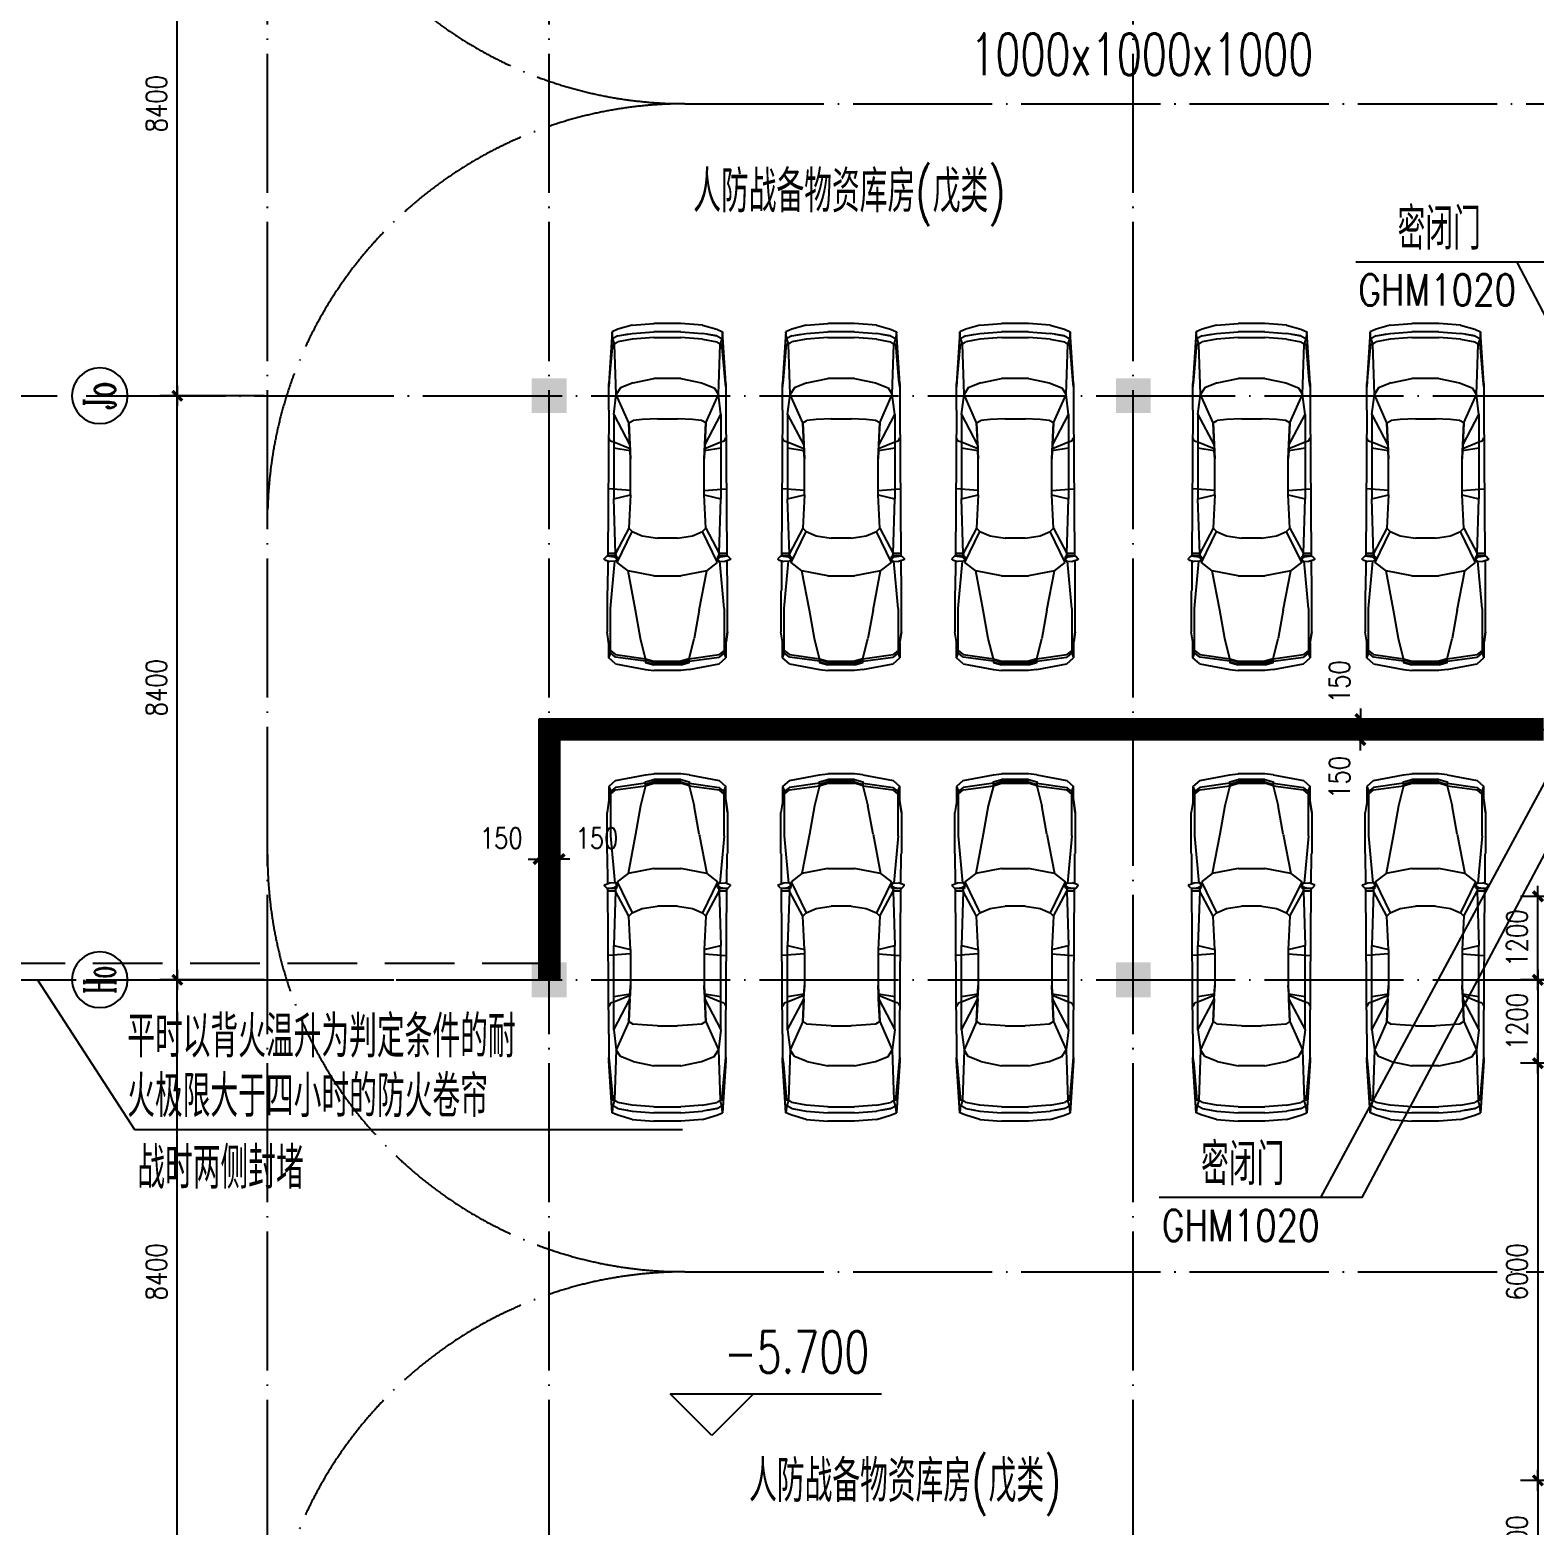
# Model space of a CAD drawing. Extents: x 634182 to 802382, y -1101880 to -864080.
# Drawn here: x 677199 to 698837, y -983921 to -962407 of the extents above; entities that cross this region are included whole.
import ezdxf
from ezdxf.enums import TextEntityAlignment as Align

# ---------------------------------------------------------------- set-up
doc = ezdxf.new("R2010")
doc.units = 0
doc.header["$LTSCALE"] = 1000
doc.header["$MEASUREMENT"] = 0
doc.linetypes.add('DASH', pattern=[0.35, 0.25, -0.1])
doc.linetypes.add('DOTE', pattern=[2.42, 2, -0.2, 0.02, -0.2])
doc.layers.get('0').update_dxf_attribs({"linetype": 'CONTINUOUS'})
doc.layers.get('DEFPOINTS').update_dxf_attribs({"linetype": 'CONTINUOUS'})
for name, color, linetype in [('AXIS', 3, 'CONTINUOUS'), ('AXIS_TEXT', 7, 'CONTINUOUS'), ('COLUMN', 7, 'CONTINUOUS'), ('DOTE', 1, 'DOTE'), ('JL', 164, 'CONTINUOUS'), ('LU', 4, 'CONTINUOUS'), ('PUB_DIM', 3, 'CONTINUOUS'), ('PUB_TEXT', 7, 'CONTINUOUS'), ('WALL', 191, 'CONTINUOUS'), ('防火分區线', 2, 'CONTINUOUS')]:
    doc.layers.add(name, color=color, linetype=linetype)
doc.styles.add('COMPLEX', font='COMPLEX')
doc.styles.add('DIM_FONT', font='simplex.shx', dxfattribs={"width": 0.8})
doc.styles.add('Z', font='romans', dxfattribs={"width": 0.8, "bigfont": 'z'})
doc.dimstyles.new('AXIS', dxfattribs={"dimtxt": 300, "dimasz": 1, "dimexe": 250, "dimexo": 300, "dimgap": 150, "dimtad": 1, "dimdec": 0, "dimzin": 0, "dimdsep": 46, "dimtxsty": 'DIM_FONT', "dimblk": '_DIMX', "dimblk1": '_DIMX', "dimblk2": '_DIMX', "dimcen": 2.5, "dimse1": 1, "dimse2": 1, "dimclrt": 7, "dimadec": 0, "dimazin": 0, "dimtfac": 1, "dimtdec": 0, "dimtix": 1, "dimtmove": 2, "dimatfit": 3, "dimldrblk": '_DIMX', "dimfxl": 0, "dimtolj": 1, "dimtzin": 0, "dimarcsym": 0})
doc.dimstyles.new('DIMN', dxfattribs={"dimtxt": 300, "dimasz": 1, "dimexe": 250, "dimexo": 300, "dimgap": 150, "dimtad": 1, "dimdec": 0, "dimzin": 0, "dimdsep": 46, "dimtxsty": 'DIM_FONT', "dimblk": '_DIMX', "dimblk1": '_DIMX', "dimblk2": '_DIMX', "dimcen": 2.5, "dimclrt": 7, "dimadec": 0, "dimazin": 0, "dimtfac": 1, "dimtdec": 0, "dimtix": 1, "dimtmove": 2, "dimatfit": 3, "dimldrblk": '_DIMX', "dimfxl": 0, "dimtolj": 1, "dimtzin": 0, "dimarcsym": 0})

# ---------------------------------------------------------------- blocks, each defined once
blk = doc.blocks.new('_FZH')
blk.add_solid([(-0.5, -0.5), (0.5, -0.5), (-0.5, 0.5), (0.5, 0.5)])
blk = doc.blocks.new('M_F27')
for p, q in [((984, 905), (1020, 939)), ((1036, 935), (1062, 857)), ((-2489, 522), (-2426, 736)), ((-2426, 736), (-2389, 824)), ((-2389, 824), (-1610, 874)), ((-2389, 824), (-1560, 874)), ((-2264, 812), (-2389, 824)), ((-2326, 736), (-2364, 522)), ((-2326, 736), (-2351, 596)), ((-2326, 736), (-2288, 811)), ((-2200, 786), (-2288, 811)), ((-2276, 522), (-2238, 736)), ((-2200, 786), (-2238, 736)), ((-1560, 874), (-2212, 815)), ((-2208, 815), (-2211, 814)), ((-1660, 862), (-2208, 815)), ((-1446, 761), (-2200, 786)), ((-1560, 874), (-1660, 862)), ((-1622, 510), (-1547, 698)), ((-1617, 869), (-1620, 866)), ((-1208, 874), (-1610, 874)), ((-1547, 698), (-1446, 761)), ((-1145, 799), (-1446, 761)), ((-1019, 572), (-1446, 761)), ((-1208, 874), (980, 889)), ((-1145, 799), (-682, 557)), ((-1145, 799), (124, 799)), ((-743, 849), (-793, 874)), ((-730, 799), (-743, 849)), ((-630, 555), (-730, 799)), ((-642, 799), (-605, 554)), ((-2, 547), (-27, 877)), ((124, 799), (61, 547)), ((941, 773), (124, 799)), ((564, 572), (941, 773)), ((1079, 748), (614, 522)), ((941, 773), (941, 874)), ((983, 777), (941, 773)), ((941, 773), (987, 765)), ((980, 902), (995, 790)), ((980, 790), (980, 898)), ((995, 790), (980, 790)), ((980, 790), (992, 746)), ((992, 746), (1021, 747)), ((995, 790), (1022, 746)), ((1022, 748), (995, 790)), ((1021, 747), (1022, 748)), ((1053, 768), (1022, 746)), ((1036, 756), (1079, 748)), ((1051, 889), (1497, 893)), ((1057, 776), (1062, 857)), ((1770, 849), (1058, 784)), ((1204, 585), (1079, 748)), ((1506, 899), (2121, 899)), ((2461, 849), (1770, 849)), ((2272, 876), (2121, 899)), ((2272, 876), (2272, 874)), ((2437, 851), (2272, 876)), ((2511, 874), (2287, 874)), ((2398, 849), (2461, 773)), ((2437, 850), (2433, 851)), ((2498, 773), (2436, 849)), ((2511, 874), (2450, 850)), ((2461, 773), (2523, 321)), ((2561, 321), (2498, 773)), ((2599, 773), (2511, 874)), ((2599, 773), (2687, 321)), ((-2489, 522), (-2514, 196)), ((-2364, 522), (-2389, 196)), ((-2351, 594), (-2351, 596)), ((-2301, 196), (-2276, 522)), ((-1622, 510), (-1685, 196)), ((-1070, 371), (-1057, 510)), ((-1019, 572), (-1057, 510)), ((-680, 556), (-1019, 572)), ((-1019, 572), (-479, 547)), ((-680, 556), (-630, 555)), ((-605, 554), (-630, 555)), ((-479, 547), (-605, 554)), ((61, 547), (-479, 547)), ((61, 547), (564, 572)), ((564, 572), (614, 522)), ((614, 522), (677, 371)), ((1795, 472), (1204, 585)), ((1280, 196), (1204, 585)), ((2222, 397), (1795, 472)), ((-1082, 145), (-1070, 371)), ((677, 371), (714, 145)), ((2523, 321), (2222, 397)), ((2523, 321), (2586, 321)), ((2523, 321), (2561, 196)), ((2580, 196), (2542, 321)), ((2611, 196), (2574, 321)), ((2580, 321), (2618, 196)), ((2687, 321), (2699, 196)), ((-2514, -206), (-2514, 196)), ((-2389, -206), (-2389, 196)), ((-2301, 196), (-2301, -206)), ((-1685, -206), (-1685, 196)), ((-1082, 145), (-1082, -156)), ((714, -156), (714, 145)), ((1280, 196), (1280, -206)), ((2561, 196), (2561, -206)), ((2580, 196), (2580, -206)), ((2611, 196), (2611, -206)), ((2618, -206), (2618, 196)), ((2699, -206), (2699, 196)), ((-2489, -533), (-2514, -206)), ((-2389, -206), (-2364, -533)), ((-2276, -533), (-2301, -206)), ((-1685, -206), (-1622, -520)), ((-1070, -382), (-1082, -156)), ((714, -156), (677, -382)), ((1204, -596), (1280, -206)), ((2523, -332), (2561, -206)), ((2580, -206), (2542, -332)), ((2618, -6), (2561, -6)), ((2574, -332), (2611, -206)), ((2618, -206), (2580, -332)), ((2687, -332), (2699, -206)), ((-1057, -520), (-1070, -382)), ((677, -382), (614, -533)), ((1795, -483), (2222, -407)), ((2523, -332), (2222, -407)), ((2523, -332), (2461, -784)), ((2561, -332), (2498, -784)), ((2586, -332), (2523, -332)), ((2687, -332), (2599, -784)), ((-2489, -533), (-2426, -747)), ((-2326, -747), (-2364, -533)), ((-2351, -607), (-2351, -605)), ((-2351, -607), (-2326, -747)), ((-2276, -533), (-2238, -747)), ((-1622, -520), (-1547, -709)), ((-1019, -583), (-1446, -772)), ((-682, -568), (-1145, -809)), ((-1019, -583), (-1057, -520)), ((-479, -558), (-1019, -583)), ((-1019, -583), (-680, -567)), ((-730, -809), (-630, -566)), ((-680, -567), (-682, -568)), ((-680, -567), (-630, -566)), ((-605, -565), (-642, -809)), ((-630, -566), (-605, -565)), ((-605, -565), (-479, -558)), ((61, -558), (-479, -558)), ((-2, -558), (-27, -884)), ((61, -558), (124, -809)), ((564, -583), (61, -558)), ((614, -533), (564, -583)), ((564, -583), (941, -784)), ((1079, -759), (614, -533)), ((1204, -596), (1079, -759)), ((1795, -483), (1204, -596)), ((-2426, -747), (-2389, -835)), ((-2389, -835), (-2264, -823)), ((-1560, -885), (-2389, -835)), ((-1610, -885), (-2389, -835)), ((-2326, -747), (-2288, -822)), ((-2288, -822), (-2200, -797)), ((-2200, -797), (-2238, -747)), ((-2212, -826), (-1560, -885)), ((-2208, -826), (-2211, -825)), ((-1660, -872), (-2208, -826)), ((-1446, -772), (-2200, -797)), ((-1560, -885), (-1660, -872)), ((-1621, -877), (-1617, -880)), ((-1610, -885), (-1208, -885)), ((-1547, -709), (-1446, -772)), ((-1145, -809), (-1446, -772)), ((-1208, -885), (980, -900)), ((-1145, -809), (124, -809)), ((-743, -860), (-793, -885)), ((-743, -860), (-730, -809)), ((941, -784), (124, -809)), ((987, -776), (941, -784)), ((983, -788), (941, -784)), ((941, -885), (941, -784)), ((992, -757), (980, -800)), ((995, -800), (980, -800)), ((995, -800), (980, -913)), ((980, -909), (980, -800)), ((992, -757), (1021, -758)), ((995, -800), (1022, -757)), ((1022, -758), (995, -800)), ((1021, -758), (1022, -758)), ((1022, -757), (1053, -779)), ((1036, -767), (1079, -759)), ((1036, -946), (1062, -867)), ((1051, -901), (1497, -904)), ((1057, -787), (1062, -867)), ((1770, -860), (1058, -795)), ((1770, -860), (2461, -860)), ((2121, -910), (2272, -887)), ((2270, -887), (2121, -910)), ((2437, -861), (2272, -887)), ((2272, -885), (2272, -887)), ((2285, -885), (2511, -885)), ((2398, -860), (2461, -784)), ((2436, -860), (2498, -784)), ((2437, -861), (2436, -860)), ((2450, -861), (2511, -885)), ((2599, -784), (2511, -885)), ((984, -916), (1020, -950)), ((2121, -910), (1506, -910))]:
    blk.add_line(p, q)
for centre, start, end in [((990, 898), 132.965, 179.7454), ((1027, 932), 18.1573, 132.965), ((1047, 776), 305.1542, 356.8636), ((1047, -787), 3.1798, 54.8458), ((990, -909), 180.2546, 227.035), ((1027, -942), 227.035, 341.8427)]:
    blk.add_arc(centre, 10, start, end)
at = {"width": 0.8, "flags": 9}
for tag in ['XSIZE', 'YSIZE']:
    blk.add_attdef(tag, (0, 0), '', height=0.5, dxfattribs=at)
blk = doc.blocks.new('_DIMX')
blk.add_line((-150, 0), (150, 0))
at = {"const_width": 50}
blk.add_lwpolyline([(-70, -70), (70, 70)], dxfattribs=at)
blk = doc.blocks.new('*D1463')
at = {"color": 0, "linetype": 'ByBlock'}
for p, q in [((700046, -976066), (698630, -976066)), ((698880, -976067), (698880, -977265)), ((700046, -977266), (698630, -977266))]:
    blk.add_line(p, q, dxfattribs=at)
at = {"layer": 'DEFPOINTS', "color": 0, "linetype": 'ByBlock'}
for p in [(700346, -976066), (698880, -977266), (700346, -977266)]:
    blk.add_point(p, dxfattribs=at)
at = {"color": 0, "linetype": 'ByBlock'}
for p, rotation in [((698880, -976066), 90), ((698880, -977266), 270)]:
    blk.add_blockref('_DIMX', p, dxfattribs=dict(at, rotation=rotation))
at = {"color": 7, "linetype": 'ByBlock', "insert": (698580, -976666), "char_height": 300, "attachment_point": 5, "rotation": 90, "style": 'DIM_FONT'}
blk.add_mtext('\\A1;1200', dxfattribs=at)
blk = doc.blocks.new('*D1464')
at = {"color": 0, "linetype": 'ByBlock'}
for p, q in [((700046, -977266), (698630, -977266)), ((698880, -977267), (698880, -983265)), ((700146, -983266), (698630, -983266))]:
    blk.add_line(p, q, dxfattribs=at)
at = {"layer": 'DEFPOINTS', "color": 0, "linetype": 'ByBlock'}
for p in [(700346, -977266), (698880, -983266), (700446, -983266)]:
    blk.add_point(p, dxfattribs=at)
at = {"color": 0, "linetype": 'ByBlock'}
for p, rotation in [((698880, -977266), 90), ((698880, -983266), 270)]:
    blk.add_blockref('_DIMX', p, dxfattribs=dict(at, rotation=rotation))
at = {"color": 7, "linetype": 'ByBlock', "insert": (698580, -980266), "char_height": 300, "attachment_point": 5, "rotation": 90, "style": 'DIM_FONT'}
blk.add_mtext('\\A1;6000', dxfattribs=at)
blk = doc.blocks.new('*D1465')
at = {"color": 0, "linetype": 'ByBlock'}
for p, q in [((700146, -983266), (698630, -983266)), ((698880, -983267), (698880, -984465)), ((700146, -984466), (698630, -984466))]:
    blk.add_line(p, q, dxfattribs=at)
at = {"layer": 'DEFPOINTS', "color": 0, "linetype": 'ByBlock'}
for p in [(700446, -983266), (698880, -984466), (700446, -984466)]:
    blk.add_point(p, dxfattribs=at)
at = {"color": 0, "linetype": 'ByBlock'}
for p, rotation in [((698880, -983266), 90), ((698880, -984466), 270)]:
    blk.add_blockref('_DIMX', p, dxfattribs=dict(at, rotation=rotation))
at = {"color": 7, "linetype": 'ByBlock', "insert": (698580, -984181), "char_height": 300, "attachment_point": 5, "rotation": 90, "style": 'DIM_FONT'}
blk.add_mtext('\\A1;1200', dxfattribs=at)
blk = doc.blocks.new('_AXISO')
blk.add_circle((0, 0), 0.5)
at = {"layer": 'AXIS_TEXT', "style": 'COMPLEX', "width": 1.041667}
blk.add_attdef('A', text='', height=0.56, dxfattribs=at).set_placement((-0.25, -0.28), (0.25, -0.28), align=Align.FIT)
blk = doc.blocks.new('*D1787')
at = {"color": 0, "linetype": 'ByBlock'}
for p, q in [((696327, -972465), (696327, -972464)), ((696327, -972616), (696327, -972466)), ((696327, -972616), (696327, -972466)), ((696327, -972617), (696327, -972618))]:
    blk.add_line(p, q, dxfattribs=at)
at = {"layer": 'DEFPOINTS', "color": 0, "linetype": 'ByBlock'}
for p in [(696327, -972466), (697327, -972466), (697327, -972616)]:
    blk.add_point(p, dxfattribs=at)
at = {"color": 0, "linetype": 'ByBlock'}
for p, rotation in [((696327, -972466), 270), ((696327, -972616), 90)]:
    blk.add_blockref('_DIMX', p, dxfattribs=dict(at, rotation=rotation))
at = {"color": 7, "linetype": 'ByBlock', "insert": (696027, -973154), "char_height": 300, "attachment_point": 5, "rotation": 90, "style": 'DIM_FONT'}
blk.add_mtext('\\A1;150', dxfattribs=at)
blk = doc.blocks.new('*D1788')
at = {"color": 0, "linetype": 'ByBlock'}
for p, q in [((696327, -972315), (696327, -972314)), ((696327, -972466), (696327, -972316)), ((696327, -972466), (696327, -972316)), ((696327, -972467), (696327, -972468))]:
    blk.add_line(p, q, dxfattribs=at)
at = {"layer": 'DEFPOINTS', "color": 0, "linetype": 'ByBlock'}
for p in [(696327, -972316), (697327, -972316), (697327, -972466)]:
    blk.add_point(p, dxfattribs=at)
at = {"color": 0, "linetype": 'ByBlock'}
for p, rotation in [((696327, -972316), 270), ((696327, -972466), 90)]:
    blk.add_blockref('_DIMX', p, dxfattribs=dict(at, rotation=rotation))
at = {"color": 7, "linetype": 'ByBlock', "insert": (696027, -971778), "char_height": 300, "attachment_point": 5, "rotation": 90, "style": 'DIM_FONT'}
blk.add_mtext('\\A1;150', dxfattribs=at)
blk = doc.blocks.new('*D1791')
at = {"color": 0, "linetype": 'ByBlock'}
for p, q in [((684661, -974329), (684660, -974329)), ((684812, -974329), (684662, -974329)), ((684812, -974329), (684662, -974329)), ((684813, -974329), (684814, -974329))]:
    blk.add_line(p, q, dxfattribs=at)
at = {"layer": 'DEFPOINTS', "color": 0, "linetype": 'ByBlock'}
for p in [(684662, -973329), (684812, -973329), (684662, -974329)]:
    blk.add_point(p, dxfattribs=at)
at = {"color": 0, "linetype": 'ByBlock'}
blk.add_blockref('_DIMX', (684662, -974329), dxfattribs=at)
at = {"color": 0, "linetype": 'ByBlock', "rotation": 180}
blk.add_blockref('_DIMX', (684812, -974329), dxfattribs=at)
at = {"color": 7, "linetype": 'ByBlock', "insert": (685350, -974029), "char_height": 300, "attachment_point": 5, "style": 'DIM_FONT'}
blk.add_mtext('\\A1;150', dxfattribs=at)
blk = doc.blocks.new('*D1792')
at = {"color": 0, "linetype": 'ByBlock'}
for p, q in [((684511, -974329), (684510, -974329)), ((684662, -974329), (684512, -974329)), ((684662, -974329), (684512, -974329)), ((684663, -974329), (684664, -974329))]:
    blk.add_line(p, q, dxfattribs=at)
at = {"layer": 'DEFPOINTS', "color": 0, "linetype": 'ByBlock'}
for p in [(684512, -973329), (684662, -973329), (684512, -974329)]:
    blk.add_point(p, dxfattribs=at)
at = {"color": 0, "linetype": 'ByBlock'}
blk.add_blockref('_DIMX', (684512, -974329), dxfattribs=at)
at = {"color": 0, "linetype": 'ByBlock', "rotation": 180}
blk.add_blockref('_DIMX', (684662, -974329), dxfattribs=at)
at = {"color": 7, "linetype": 'ByBlock', "insert": (683974, -974029), "char_height": 300, "attachment_point": 5, "style": 'DIM_FONT'}
blk.add_mtext('\\A1;150', dxfattribs=at)

msp = doc.modelspace()

# ---------------------------------------------------------------- linework, layer by layer
for p, q in [((677306.459, -976066.093), (678699.479, -978220.613)), ((678699.479, -978220.613), (686581.736, -978220.613))]:
    msp.add_line(p, q)
for points in [[(701931.031, -970528.764), (699173.75, -965743.611), (696262.084, -965743.611)], [(701105.495, -970561.693), (698581.094, -965743.841), (698581.094, -965743.841)], [(699657.363, -971968.948), (695755.236, -979198.845), (695755.236, -979198.845)], [(699462.048, -973332.118), (696347.892, -979198.615), (693436.226, -979198.615)]]:
    msp.add_lwpolyline(points)
at = {"layer": 'DOTE'}
for p, q in [((684662.048, -991366.093), (684662.048, -902577.649)), ((693062.048, -991366.093), (693062.048, -902577.649)), ((670747.258, -967666.093), (776175.251, -967666.093)), ((684662.048, -972466.093), (721562.066, -972466.093)), ((670747.258, -976066.093), (776320.809, -976066.093))]:
    msp.add_line(p, q, dxfattribs=at)
at = {"layer": 'LU', "linetype": 'DOTE'}
for p, q in [((680612.048, -991366.093), (680612.048, -919066.093)), ((686612.048, -963466.093), (758312.049, -963466.093)), ((686612.048, -980266.093), (700162.048, -980266.093))]:
    msp.add_line(p, q, dxfattribs=at)
for centre, start, end in [((686612.048, -957466.093), 180, 270), ((686612.048, -969466.093), 90, 180), ((686612.048, -974266.093), 180, 270), ((686612.048, -986266.093), 90, 180)]:
    msp.add_arc(centre, 6000, start, end, dxfattribs=at)
at = {"layer": 'PUB_DIM'}
for p, q in [((687002.458, -982620.363), (686402.458, -982020.363)), ((686402.458, -982020.363), (687602.458, -982020.363)), ((687602.458, -982020.363), (687002.458, -982620.363)), ((687002.458, -982020.363), (689442.458, -982020.363))]:
    msp.add_line(p, q, dxfattribs=at)
at = {"layer": 'WALL'}
for p, q in [((684512.048, -972316.093), (684512.048, -976066.093)), ((698962.048, -972316.093), (684512.048, -972316.093)), ((684812.048, -972616.093), (684812.048, -976066.093)), ((698962.048, -972616.093), (684812.048, -972616.093))]:
    msp.add_line(p, q, dxfattribs=at)
at = {"layer": 'WALL', "linetype": 'DASH', "ltscale": 4}
for points in [[(676700.63, -975824.933), (684829.217, -975824.933)], [(676862.048, -976066.093), (684662.048, -976066.093)]]:
    msp.add_lwpolyline(points, dxfattribs=at)
at = {"layer": '防火分區线', "const_width": 300}
msp.add_lwpolyline([(684662.048, -976066.093), (684662.048, -972466.093), (698962.048, -972466.093)], dxfattribs=at)

# ---------------------------------------------------------------- block references
at = {"layer": 'AXIS'}
ref = msp.add_blockref('_AXISO', (678200.392, -967666.093), dxfattribs=dict(at, xscale=-800, yscale=800, zscale=800, rotation=90.00000000000001))
ref.add_attrib('A', 'Jo', dxfattribs={"layer": 'AXIS_TEXT', "height": 448, "rotation": 90, "style": 'COMPLEX', "width": 0.646552}).set_placement((678424.392, -967866.093), (678424.392, -967466.093), align=Align.FIT)
ref = msp.add_blockref('_AXISO', (678200.392, -976066.093), dxfattribs=dict(at, xscale=-800, yscale=800, zscale=800, rotation=90.00000000000001))
ref.add_attrib('A', 'Ho', dxfattribs={"layer": 'AXIS_TEXT', "height": 448, "rotation": 90, "style": 'COMPLEX', "width": 0.493421}).set_placement((678424.392, -976266.093), (678424.392, -975866.093), align=Align.FIT)
at = {"layer": 'COLUMN', "xscale": 500, "yscale": 500, "zscale": 500}
for p in [(684662.048, -967666.093), (693062.048, -967666.093), (684662.048, -976066.093), (693062.048, -976066.093)]:
    msp.add_blockref('_FZH', p, dxfattribs=at)
at = {"layer": 'LU', "yscale": 0.95745, "zscale": 0.95745, "rotation": 90.00000000000001}
for p, xscale in [((686356.834, -969031.558), -0.95745), ((688856.834, -969031.558), -0.95745), ((691356.834, -969031.558), -0.95745), ((694756.834, -969031.558), -0.95745), ((697256.834, -969031.558), -0.95745), ((686356.834, -975689.9), 0.95745), ((688856.834, -975689.9), 0.95745), ((691356.834, -975689.9), 0.95745), ((694756.834, -975689.9), 0.95745), ((697256.834, -975689.9), 0.95745)]:
    msp.add_blockref('M_F27', p, dxfattribs=dict(at, xscale=xscale))

# ---------------------------------------------------------------- texts
at = {"style": 'DIM_FONT', "width": 0.8}
for p in [(696298.459, -966368.329), (693472.601, -979823.332)]:
    msp.add_text('GHM1020', height=450, dxfattribs=at).set_placement(p)
at = {"layer": 'PUB_DIM', "style": 'DIM_FONT', "width": 0.7}
msp.add_text('-5.700', height=600, dxfattribs=at).set_placement((688222.458, -981420.363), align=Align.MIDDLE)
at = {"layer": 'PUB_TEXT', "style": 'Z', "width": 0.7}
for s, p in [('1000x1000x1000', (690718.664, -963054.365)), ('人防战备物资库房(戊类)', (686734.131, -965026.609)), ('平时以背火温升为判定条件的耐', (678594.743, -977181.699)), ('火极限大于四小时的防火卷帘', (678594.743, -978040.525)), ('战时两侧封堵', (678739.235, -979070.564)), ('人防战备物资库房(戊类)', (687537.615, -983574.987))]:
    msp.add_text(s, height=600, dxfattribs=at).set_placement(p)
for p in [(696862.278, -965565.164), (694036.419, -979020.167)]:
    msp.add_text('密闭门', height=600, rotation=360, dxfattribs=at).set_placement(p)

# ---------------------------------------------------------------- dimensions: what is measured, and where the dimension line sits
at = {"layer": 'JL'}
msp.add_linear_dim(base=(698880.41, -974866.093), p1=(700262.048, -976066.093), p2=(700362.048, -974866.093), angle=90, dimstyle='DIMN', dxfattribs=at).render()
for base, p1, p2, picture, middle in [((698880.41, -977266.093), (700345.705, -976066.093), (700345.705, -977266.093), '*D1463', (698580.41, -976666.093)), ((698880.41, -983266.093), (700345.705, -977266.093), (700445.705, -983266.093), '*D1464', (698580.41, -980266.093))]:
    dim = msp.add_linear_dim(base=base, p1=p1, p2=p2, angle=270, dimstyle='DIMN', dxfattribs=at)
    dim.commit()
    dim.dimension.update_dxf_attribs({"geometry": picture, "text_midpoint": middle})
dim = msp.add_linear_dim(base=(698880.41, -984466.093), p1=(700445.705, -983266.093), p2=(700445.705, -984466.093), angle=270, dimstyle='DIMN', dxfattribs=at)
dim.commit()
dim.dimension.update_dxf_attribs({"geometry": '*D1465', "text_midpoint": (698580.41, -984181.344), "dimtype": 128})
at = {"layer": 'LU'}
for base, p1, p2 in [((679315.338, -959266.093), (680868.109, -967666.093), (680868.109, -959266.093)), ((679315.338, -967666.093), (680868.109, -976066.093), (680868.109, -967666.093)), ((679315.338, -976066.093), (680868.109, -984466.093), (680868.109, -976066.093))]:
    msp.add_linear_dim(base=base, p1=p1, p2=p2, angle=90, dimstyle='DIMN', dxfattribs=at).render()
at = {"layer": 'PUB_DIM'}
for base, p1, p2, angle, picture, middle in [((696326.621, -972316.098), (697326.621, -972466.098), (697326.621, -972316.098), 90, '*D1788', (696026.621, -971778.383)), ((696326.621, -972466.098), (697326.621, -972616.098), (697326.621, -972466.098), 90, '*D1787', (696026.621, -973153.812)), ((684512.047, -974329.324), (684662.047, -973329.324), (684512.047, -973329.324), 180, '*D1792', (683974.332, -974029.324)), ((684662.047, -974329.324), (684812.047, -973329.324), (684662.047, -973329.324), 180, '*D1791', (685349.761, -974029.324))]:
    dim = msp.add_linear_dim(base=base, p1=p1, p2=p2, angle=angle, dimstyle='AXIS', dxfattribs=at)
    dim.commit()
    dim.dimension.update_dxf_attribs({"geometry": picture, "text_midpoint": middle, "dimtype": 129})

doc.saveas('drawing.dxf')
